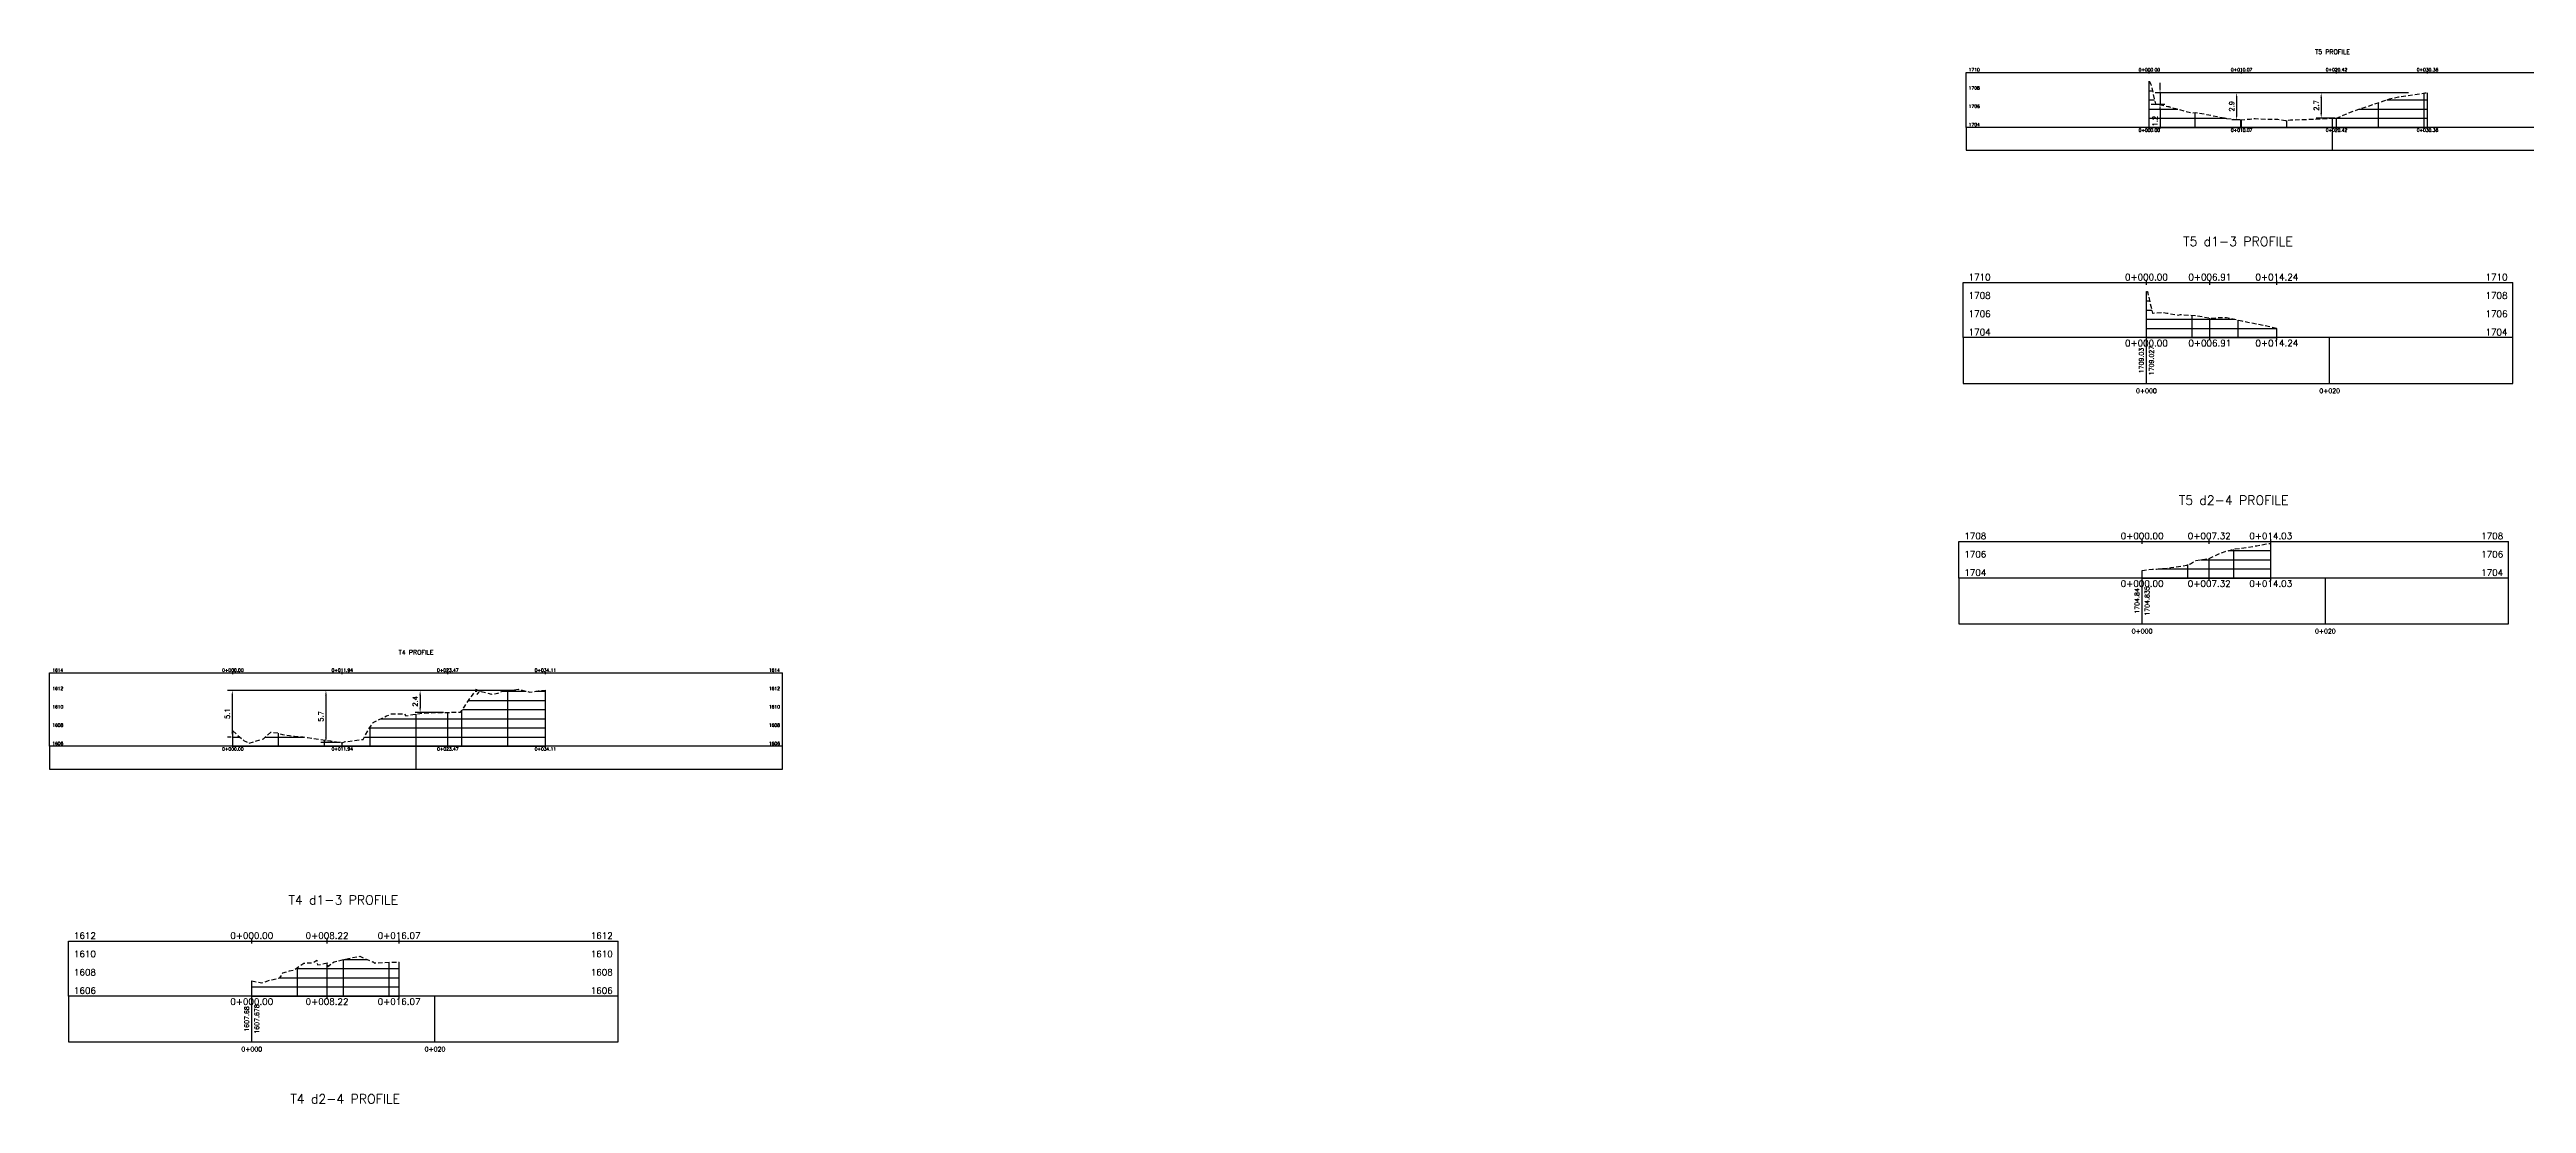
# Model space of a CAD drawing. Header units: metres. Extents: x 419533 to 423558, y 4805342 to 4807578.
# Drawn here: x 420367.4 to 420637.7, y 4805811 to 4805926 of the extents above; entities that cross this region are included whole.
import ezdxf

# ---------------------------------------------------------------- set-up
doc = ezdxf.new("R2010")
doc.units = ezdxf.units.M
doc.linetypes.add('DASHED', pattern=[0.75, 0.5, -0.25])
for name, color, linetype in [('C-ROAD-PROF', 1, 'DASHED'), ('C-ROAD-PROF-GRID-GEOM', 5, 'Continuous'), ('C-ROAD-PROF-GRID-MAJR', 8, 'Continuous'), ('C-ROAD-PROF-GRID-MINR', 8, 'Continuous'), ('C-ROAD-PROF-TEXT', 11, 'Continuous'), ('C-ROAD-PROF-TICK', 7, 'Continuous'), ('C-ROAD-PROF-TITL', 11, 'Continuous'), ('C-ROAD-PROF-TTLB', 5, 'Continuous')]:
    doc.layers.add(name, color=color, linetype=linetype)
doc.styles.get("Standard").update_dxf_attribs({"font": 'simplex.shx'})
doc.dimstyles.new('TFO75', dxfattribs={"dimscale": 3, "dimtxt": 0.18, "dimasz": 0.18, "dimexe": 0.18, "dimexo": 0.0625, "dimgap": 0.09, "dimtad": 1, "dimdec": 1, "dimzin": 0, "dimdsep": 46, "dimtxsty": 'Standard', "dimcen": 0.09, "dimse1": 1, "dimse2": 1, "dimclrd": 3, "dimclre": 3, "dimclrt": 1, "dimadec": 4, "dimazin": 0, "dimtfac": 1, "dimtdec": 1, "dimtmove": 0, "dimatfit": 3, "dimfxl": 1, "dimtolj": 1, "dimtzin": 0, "dimarcsym": 0})

# ---------------------------------------------------------------- blocks, each defined once
blk = doc.blocks.new('*D63')
at = {"color": 3, "lineweight": -2, "transparency": 16777216}
for p, q in [((420624.84, 4805921.31), (420614.78, 4805921.31)), ((420616.8, 4805918.56), (420614.78, 4805918.56)), ((420615.32, 4805920.77), (420615.32, 4805919.1))]:
    blk.add_line(p, q, dxfattribs=at)
at = {"color": 3, "transparency": 16777216}
for points in [[(420615.23, 4805920.77), (420615.41, 4805920.77), (420615.32, 4805921.31)], [(420615.23, 4805919.1), (420615.41, 4805919.1), (420615.32, 4805918.56)]]:
    blk.add_solid(points, dxfattribs=at)
at = {"layer": 'Defpoints', "color": 0, "transparency": 16777216}
for p in [(420625.03, 4805921.31), (420615.32, 4805918.56), (420616.99, 4805918.56)]:
    blk.add_point(p, dxfattribs=at)
at = {"color": 1, "transparency": 16777216, "insert": (420614.78, 4805919.93), "char_height": 0.54, "attachment_point": 5, "rotation": 90}
blk.add_mtext('\\A1;2.7', dxfattribs=at)
blk = doc.blocks.new('*D64')
at = {"color": 3, "lineweight": -2, "transparency": 16777216}
for p, q in [((420624.84, 4805921.31), (420605.55, 4805921.31)), ((420606.09, 4805920.77), (420606.09, 4805918.91)), ((420606.43, 4805918.37), (420605.55, 4805918.37))]:
    blk.add_line(p, q, dxfattribs=at)
at = {"color": 3, "transparency": 16777216}
for points in [[(420606, 4805920.77), (420606.18, 4805920.77), (420606.09, 4805921.31)], [(420606, 4805918.91), (420606.18, 4805918.91), (420606.09, 4805918.37)]]:
    blk.add_solid(points, dxfattribs=at)
at = {"layer": 'Defpoints', "color": 0, "transparency": 16777216}
for p in [(420625.03, 4805921.31), (420606.09, 4805918.37), (420606.62, 4805918.37)]:
    blk.add_point(p, dxfattribs=at)
at = {"color": 1, "transparency": 16777216, "insert": (420605.55, 4805919.84), "char_height": 0.54, "attachment_point": 5, "rotation": 90}
blk.add_mtext('\\A1;2.9', dxfattribs=at)
blk = doc.blocks.new('*D65')
at = {"color": 3, "lineweight": -2, "transparency": 16777216}
for p, q in [((420624.84, 4805921.31), (420597.19, 4805921.31)), ((420597.73, 4805921.85), (420597.73, 4805922.39)), ((420597.73, 4805921.31), (420597.73, 4805920.08)), ((420596.75, 4805920.08), (420598.27, 4805920.08)), ((420597.73, 4805919.54), (420597.73, 4805917.43))]:
    blk.add_line(p, q, dxfattribs=at)
at = {"color": 3, "transparency": 16777216}
for points in [[(420597.64, 4805921.85), (420597.82, 4805921.85), (420597.73, 4805921.31)], [(420597.64, 4805919.54), (420597.82, 4805919.54), (420597.73, 4805920.08)]]:
    blk.add_solid(points, dxfattribs=at)
at = {"layer": 'Defpoints', "color": 0, "transparency": 16777216}
for p in [(420625.03, 4805921.31), (420596.56, 4805920.08), (420597.73, 4805920.08)]:
    blk.add_point(p, dxfattribs=at)
at = {"color": 1, "transparency": 16777216, "insert": (420597.19, 4805918.22), "char_height": 0.54, "attachment_point": 5, "rotation": 90}
blk.add_mtext('\\A1;1.2', dxfattribs=at)
blk = doc.blocks.new('*D66')
at = {"color": 3, "lineweight": -2, "transparency": 16777216}
for p, q in [((420418.28, 4805856.08), (420407.31, 4805856.08)), ((420410.39, 4805853.67), (420407.31, 4805853.67)), ((420407.85, 4805855.54), (420407.85, 4805854.21))]:
    blk.add_line(p, q, dxfattribs=at)
at = {"color": 3, "transparency": 16777216}
for points in [[(420407.76, 4805855.54), (420407.94, 4805855.54), (420407.85, 4805856.08)], [(420407.76, 4805854.21), (420407.94, 4805854.21), (420407.85, 4805853.67)]]:
    blk.add_solid(points, dxfattribs=at)
at = {"layer": 'Defpoints', "color": 0, "transparency": 16777216}
for p in [(420407.85, 4805853.67), (420410.58, 4805853.67), (420418.47, 4805856.08)]:
    blk.add_point(p, dxfattribs=at)
at = {"color": 1, "transparency": 16777216, "insert": (420407.31, 4805854.88), "char_height": 0.54, "attachment_point": 5, "rotation": 90}
blk.add_mtext('\\A1;2.4', dxfattribs=at)
blk = doc.blocks.new('*D67')
at = {"color": 3, "lineweight": -2, "transparency": 16777216}
for p, q in [((420418.28, 4805856.08), (420397.03, 4805856.08)), ((420397.57, 4805855.54), (420397.57, 4805850.93)), ((420399.16, 4805850.39), (420397.03, 4805850.39))]:
    blk.add_line(p, q, dxfattribs=at)
at = {"color": 3, "transparency": 16777216}
for points in [[(420397.48, 4805855.54), (420397.66, 4805855.54), (420397.57, 4805856.08)], [(420397.48, 4805850.93), (420397.66, 4805850.93), (420397.57, 4805850.39)]]:
    blk.add_solid(points, dxfattribs=at)
at = {"layer": 'Defpoints', "color": 0, "transparency": 16777216}
for p in [(420418.47, 4805856.08), (420397.57, 4805850.39), (420399.35, 4805850.39)]:
    blk.add_point(p, dxfattribs=at)
at = {"color": 1, "transparency": 16777216, "insert": (420397.03, 4805853.24), "char_height": 0.54, "attachment_point": 5, "rotation": 90}
blk.add_mtext('\\A1;5.7', dxfattribs=at)
blk = doc.blocks.new('*D68')
at = {"color": 3, "lineweight": -2, "transparency": 16777216}
for p, q in [((420418.28, 4805856.08), (420386.81, 4805856.08)), ((420387.35, 4805855.54), (420387.35, 4805851.53)), ((420387.22, 4805850.99), (420386.81, 4805850.99))]:
    blk.add_line(p, q, dxfattribs=at)
at = {"color": 3, "transparency": 16777216}
for points in [[(420387.26, 4805855.54), (420387.44, 4805855.54), (420387.35, 4805856.08)], [(420387.26, 4805851.53), (420387.44, 4805851.53), (420387.35, 4805850.99)]]:
    blk.add_solid(points, dxfattribs=at)
at = {"layer": 'Defpoints', "color": 0, "transparency": 16777216}
for p in [(420418.47, 4805856.08), (420387.35, 4805850.99), (420387.41, 4805850.99)]:
    blk.add_point(p, dxfattribs=at)
at = {"color": 1, "transparency": 16777216, "insert": (420386.81, 4805853.54), "char_height": 0.54, "attachment_point": 5, "rotation": 90}
blk.add_mtext('\\A1;5.1', dxfattribs=at)
blk = doc.blocks.new('leg_extensions_profiles_1')
at = {"layer": 'C-ROAD-PROF', "color": 1, "linetype": 'DASHED', "lineweight": -3, "flags": 128}
for points in [[(420596.56, 4805922.57), (420596.73, 4805922.27), (420597.23, 4805920.12), (420598.59, 4805919.83), (420598.7, 4805919.81), (420598.76, 4805919.79), (420601.13, 4805919.14), (420601.61, 4805919.15), (420602.82, 4805918.96), (420605.03, 4805918.52), (420605.51, 4805918.47), (420606.59, 4805918.38), (420606.63, 4805918.37), (420607.56, 4805918.45), (420608.04, 4805918.5), (420608.11, 4805918.5), (420609.44, 4805918.44), (420610.58, 4805918.42), (420611.44, 4805918.28), (420611.98, 4805918.35), (420614.42, 4805918.44), (420614.66, 4805918.44), (420615.77, 4805918.51), (420616.35, 4805918.55), (420616.96, 4805918.55), (420616.99, 4805918.55), (420617.71, 4805918.87), (420618.13, 4805919.04), (420619.66, 4805919.61), (420620, 4805919.71), (420622.05, 4805920.4), (420622.69, 4805920.61), (420622.79, 4805920.65), (420623.74, 4805920.88), (420625.33, 4805921.09), (420626.63, 4805921.3), (420626.92, 4805921.31)], [(420387.41, 4805851.67), (420388.63, 4805850.59), (420388.81, 4805850.52), (420389.17, 4805850.31), (420390.77, 4805850.81), (420391.56, 4805851.52), (420392.35, 4805851.43), (420392.82, 4805851.25), (420393.59, 4805851.17), (420394.13, 4805851.08), (420395.07, 4805851), (420395.54, 4805850.93), (420396.83, 4805850.74), (420396.89, 4805850.72), (420397.5, 4805850.65), (420398.05, 4805850.57), (420398.1, 4805850.56), (420399.24, 4805850.4), (420399.34, 4805850.37), (420399.35, 4805850.37), (420399.65, 4805850.5), (420399.77, 4805850.49), (420401.63, 4805850.73), (420402.21, 4805851.81), (420402.71, 4805852.56), (420404.17, 4805853.29), (420404.5, 4805853.41), (420404.69, 4805853.53), (420405.87, 4805853.53), (420406.1, 4805853.53), (420406.3, 4805853.31), (420407.81, 4805853.57), (420409.66, 4805853.67), (420410.87, 4805853.67), (420411.66, 4805853.72), (420412.27, 4805853.72), (420412.72, 4805854.36), (420413.3, 4805855.23), (420413.55, 4805855.55), (420414.01, 4805856.22), (420414.09, 4805855.63), (420414.35, 4805856.02), (420415.63, 4805855.68), (420416.34, 4805855.77), (420417.01, 4805856.08), (420417.89, 4805856.12), (420418.55, 4805856.21), (420419.81, 4805855.89), (420420.25, 4805855.95), (420420.74, 4805856.03), (420421.52, 4805856.12)]]:
    blk.add_lwpolyline(points, dxfattribs=at)
at = {"layer": 'C-ROAD-PROF-GRID-GEOM', "color": 5, "linetype": 'Continuous', "lineweight": -3}
for p, q in [((420596.56, 4805917.54), (420596.56, 4805922.57)), ((420626.92, 4805917.54), (420626.92, 4805921.31)), ((420616.99, 4805917.54), (420616.99, 4805918.55)), ((420606.63, 4805917.54), (420606.63, 4805918.37)), ((420410.87, 4805849.99), (420410.87, 4805853.67)), ((420421.52, 4805849.99), (420421.52, 4805856.12)), ((420387.41, 4805849.99), (420387.41, 4805851.67)), ((420399.35, 4805849.99), (420399.35, 4805850.37))]:
    blk.add_line(p, q, dxfattribs=at)
at = {"layer": 'C-ROAD-PROF-GRID-MAJR', "color": 8, "linetype": 'Continuous', "lineweight": -3}
for p, q in [((420596.56, 4805917.54), (420596.56, 4805922.57)), ((420596.56, 4805921.54), (420596.9, 4805921.54)), ((420596.56, 4805919.54), (420599.67, 4805919.54)), ((420616.56, 4805917.54), (420616.56, 4805918.55)), ((420619.47, 4805919.54), (420626.92, 4805919.54)), ((420596.56, 4805917.54), (420626.92, 4805917.54)), ((420412.46, 4805853.99), (420421.52, 4805853.99)), ((420413.85, 4805855.99), (420414.04, 4805855.99)), ((420414.33, 4805855.99), (420414.45, 4805855.99)), ((420416.82, 4805855.99), (420419.41, 4805855.99)), ((420420.49, 4805855.99), (420421.52, 4805855.99)), ((420387.41, 4805849.99), (420387.41, 4805851.67)), ((420402.33, 4805851.99), (420421.52, 4805851.99)), ((420407.41, 4805849.99), (420407.41, 4805853.5)), ((420387.41, 4805849.99), (420421.52, 4805849.99))]:
    blk.add_line(p, q, dxfattribs=at)
at = {"layer": 'C-ROAD-PROF-GRID-MINR', "color": 8, "linetype": 'Continuous', "lineweight": -3}
for p, q in [((420596.56, 4805922.54), (420596.58, 4805922.54)), ((420626.56, 4805917.54), (420626.56, 4805921.29)), ((420596.56, 4805920.54), (420597.13, 4805920.54)), ((420596.56, 4805918.54), (420604.94, 4805918.54)), ((420601.56, 4805917.54), (420601.56, 4805919.15)), ((420616.18, 4805918.54), (420626.92, 4805918.54)), ((420621.56, 4805917.54), (420621.56, 4805920.24)), ((420622.47, 4805920.54), (420626.92, 4805920.54)), ((420606.56, 4805917.54), (420606.56, 4805918.38)), ((420611.56, 4805917.54), (420611.56, 4805918.3)), ((420412.41, 4805849.99), (420412.41, 4805853.91)), ((420413.14, 4805854.99), (420421.52, 4805854.99)), ((420417.41, 4805849.99), (420417.41, 4805856.1)), ((420387.41, 4805850.99), (420388.17, 4805850.99)), ((420390.97, 4805850.99), (420395.15, 4805850.99)), ((420392.41, 4805849.99), (420392.41, 4805851.41)), ((420401.77, 4805850.99), (420421.52, 4805850.99)), ((420402.41, 4805849.99), (420402.41, 4805852.1)), ((420403.57, 4805852.99), (420421.52, 4805852.99)), ((420397.41, 4805849.99), (420397.41, 4805850.66))]:
    blk.add_line(p, q, dxfattribs=at)
at = {"layer": 'C-ROAD-PROF-TEXT', "color": 11, "linetype": 'Continuous', "lineweight": -3}
for p, q in [((420596.56, 4805923.41), (420596.56, 4805923.66)), ((420606.63, 4805923.41), (420606.63, 4805923.66)), ((420616.99, 4805923.41), (420616.99, 4805923.66)), ((420626.92, 4805923.41), (420626.92, 4805923.66)), ((420596.56, 4805917.41), (420596.56, 4805917.66)), ((420606.63, 4805917.41), (420606.63, 4805917.66)), ((420616.99, 4805917.41), (420616.99, 4805917.66)), ((420626.92, 4805917.41), (420626.92, 4805917.66)), ((420387.41, 4805857.86), (420387.41, 4805858.11)), ((420399.35, 4805857.86), (420399.35, 4805858.11)), ((420410.87, 4805857.86), (420410.87, 4805858.11)), ((420421.52, 4805857.86), (420421.52, 4805858.11)), ((420387.41, 4805849.86), (420387.41, 4805850.11)), ((420399.35, 4805849.86), (420399.35, 4805850.11)), ((420410.87, 4805849.86), (420410.87, 4805850.11)), ((420421.52, 4805849.86), (420421.52, 4805850.11))]:
    blk.add_line(p, q, dxfattribs=at)
at = {"layer": 'C-ROAD-PROF-TICK', "color": 7, "linetype": 'Continuous', "lineweight": -3}
for p, q in [((420616.56, 4805915.04), (420616.56, 4805917.54)), ((420407.41, 4805847.49), (420407.41, 4805849.99))]:
    blk.add_line(p, q, dxfattribs=at)
at = {"layer": 'C-ROAD-PROF-TTLB', "color": 5, "linetype": 'Continuous', "lineweight": -3}
for p, q in [((420576.56, 4805917.54), (420576.56, 4805923.54)), ((420576.56, 4805923.54), (420656.56, 4805923.54)), ((420367.41, 4805849.99), (420367.41, 4805857.99)), ((420367.41, 4805857.99), (420447.41, 4805857.99)), ((420447.41, 4805849.99), (420447.41, 4805857.99))]:
    blk.add_line(p, q, dxfattribs=at)
for points in [[(420576.56, 4805915.04), (420656.56, 4805915.04), (420656.56, 4805917.54), (420576.56, 4805917.54)], [(420367.41, 4805847.49), (420447.41, 4805847.49), (420447.41, 4805849.99), (420367.41, 4805849.99)]]:
    blk.add_3dface(points, dxfattribs=at)
at = {"layer": 'C-ROAD-PROF-TEXT', "color": 11, "linetype": 'Continuous', "lineweight": -3, "char_height": 0.35}
for s, insert, attachment_point in [('1710', (420578.06, 4805923.84), 6), ('0+000.00', (420596.56, 4805923.66), 8), ('0+010.07', (420606.63, 4805923.66), 8), ('0+020.42', (420616.99, 4805923.66), 8), ('0+030.36', (420626.92, 4805923.66), 8), ('1708', (420578.06, 4805921.84), 6), ('1706', (420578.06, 4805919.84), 6), ('1704', (420578.06, 4805917.84), 6), ('0+000.00', (420596.56, 4805917.41), 2), ('0+010.07', (420606.63, 4805917.41), 2), ('0+020.42', (420616.99, 4805917.41), 2), ('0+030.36', (420626.92, 4805917.41), 2), ('1614', (420368.9, 4805858.29), 6), ('1612', (420368.9, 4805856.29), 6), ('0+000.00', (420387.41, 4805858.11), 8), ('0+011.94', (420399.35, 4805858.11), 8), ('0+023.47', (420410.87, 4805858.11), 8), ('0+034.11', (420421.52, 4805858.11), 8), ('{\\C256;1614}', (420445.91, 4805858.29), 4), ('{\\C256;1612}', (420445.91, 4805856.29), 4), ('1610', (420368.9, 4805854.29), 6), ('{\\C256;1610}', (420445.91, 4805854.29), 4), ('1608', (420368.9, 4805852.29), 6), ('{\\C256;1608}', (420445.91, 4805852.29), 4), ('1606', (420368.9, 4805850.29), 6), ('0+000.00', (420387.41, 4805849.86), 2), ('0+011.94', (420399.35, 4805849.86), 2), ('0+023.47', (420410.87, 4805849.86), 2), ('0+034.11', (420421.52, 4805849.86), 2), ('{\\C256;1606}', (420445.91, 4805850.29), 4)]:
    blk.add_mtext(s, dxfattribs=dict(at, insert=insert, attachment_point=attachment_point))
at = {"layer": 'C-ROAD-PROF-TITL', "color": 11, "linetype": 'Continuous', "lineweight": -3, "char_height": 0.5, "attachment_point": 8}
for s, insert in [('T5 PROFILE', (420616.56, 4805925.54)), ('T4 PROFILE', (420407.41, 4805859.99))]:
    blk.add_mtext(s, dxfattribs=dict(at, insert=insert))
for base, p1, p2, picture, middle in [((420597.73, 4805920.08), (420625.03, 4805921.31), (420596.56, 4805920.08), '*D65', (420597.19, 4805918.22)), ((420606.09, 4805918.37), (420625.03, 4805921.31), (420606.62, 4805918.37), '*D64', (420605.55, 4805919.84)), ((420615.324, 4805918.5582), (420625.0286, 4805921.3068), (420616.9877, 4805918.5582), '*D63', (420614.784, 4805919.9325)), ((420387.35, 4805850.99), (420418.47, 4805856.08), (420387.41, 4805850.99), '*D68', (420386.81, 4805853.54)), ((420397.57, 4805850.39), (420418.47, 4805856.08), (420399.35, 4805850.39), '*D67', (420397.03, 4805853.24)), ((420407.85, 4805853.67), (420418.47, 4805856.08), (420410.58, 4805853.67), '*D66', (420407.31, 4805854.88))]:
    dim = blk.add_linear_dim(base=base, p1=p1, p2=p2, angle=90, dimstyle='TFO75')
    dim.commit()
    dim.dimension.update_dxf_attribs({"geometry": picture, "text_midpoint": middle})

msp = doc.modelspace()

# ---------------------------------------------------------------- linework, layer by layer
at = {"layer": 'C-ROAD-PROF', "color": 1, "linetype": 'DASHED', "lineweight": -3, "flags": 128}
for points in [[(420596.24, 4805899.61), (420596.35, 4805899.62), (420596.9, 4805897.27), (420596.97, 4805897.27), (420598.12, 4805897.34), (420598.47, 4805897.27), (420599.71, 4805897.05), (420599.97, 4805897.11), (420600.88, 4805897.04), (420601.81, 4805896.99), (420603.16, 4805896.72), (420603.16, 4805896.72), (420603.16, 4805896.72), (420604.03, 4805896.78), (420604.97, 4805896.77), (420605.17, 4805896.74), (420606.17, 4805896.53), (420606.65, 4805896.41), (420607.31, 4805896.28), (420607.73, 4805896.21), (420609.7, 4805895.8), (420609.81, 4805895.78), (420609.88, 4805895.76), (420610.48, 4805895.6)], [(420595.77, 4805869.18), (420595.83, 4805869.18), (420596.89, 4805869.31), (420597.35, 4805869.32), (420598.91, 4805869.48), (420600.65, 4805869.76), (420601.05, 4805869.91), (420601.62, 4805870.26), (420603.1, 4805870.47), (420603.1, 4805870.47), (420603.1, 4805870.47), (420603.1, 4805870.47), (420604.32, 4805871.06), (420604.84, 4805871.25), (420605.94, 4805871.52), (420607.24, 4805871.7), (420608.29, 4805871.88), (420609.56, 4805872.1), (420609.81, 4805872.11)], [(420389.47, 4805824.39), (420390.56, 4805824.15), (420391.4, 4805824.45), (420392.55, 4805824.69), (420392.86, 4805825.24), (420393.59, 4805825.46), (420394.11, 4805825.55), (420395.14, 4805826.31), (420396.18, 4805826.36), (420396.59, 4805826.62), (420396.65, 4805826.11), (420397.69, 4805826.33), (420397.69, 4805826.33), (420397.69, 4805826.33), (420397.78, 4805825.96), (420398.48, 4805826.46), (420400.29, 4805826.88), (420401.26, 4805827.06), (420402.64, 4805826.45), (420402.73, 4805826.44), (420402.86, 4805826.32), (420402.95, 4805826.33), (420404.88, 4805826.43), (420405.55, 4805826.4)]]:
    msp.add_lwpolyline(points, dxfattribs=at)
at = {"layer": 'C-ROAD-PROF-GRID-GEOM', "color": 5, "linetype": 'Continuous', "lineweight": -3}
for p, q in [((420596.24, 4805894.59), (420596.24, 4805899.61)), ((420603.16, 4805894.59), (420603.16, 4805896.72)), ((420610.48, 4805894.59), (420610.48, 4805895.6)), ((420603.1, 4805868.34), (420603.1, 4805870.47)), ((420609.81, 4805868.34), (420609.81, 4805872.11)), ((420595.77, 4805868.34), (420595.77, 4805869.18)), ((420389.47, 4805822.71), (420389.47, 4805824.39)), ((420397.69, 4805822.71), (420397.69, 4805826.33)), ((420405.55, 4805822.71), (420405.55, 4805826.4))]:
    msp.add_line(p, q, dxfattribs=at)
at = {"layer": 'C-ROAD-PROF-GRID-MAJR', "color": 8, "linetype": 'Continuous', "lineweight": -3}
for p, q in [((420596.24, 4805894.59), (420596.24, 4805899.61)), ((420596.24, 4805898.59), (420596.59, 4805898.59)), ((420596.24, 4805896.59), (420605.9, 4805896.59)), ((420596.24, 4805894.59), (420610.48, 4805894.59)), ((420602.2, 4805870.34), (420609.81, 4805870.34)), ((420595.77, 4805868.34), (420595.77, 4805869.18)), ((420595.77, 4805868.34), (420609.81, 4805868.34)), ((420399.57, 4805826.71), (420402.04, 4805826.71)), ((420389.47, 4805822.71), (420389.47, 4805824.39)), ((420392.56, 4805824.71), (420405.55, 4805824.71)), ((420389.47, 4805822.71), (420405.55, 4805822.71))]:
    msp.add_line(p, q, dxfattribs=at)
at = {"layer": 'C-ROAD-PROF-GRID-MINR', "color": 8, "linetype": 'Continuous', "lineweight": -3}
for p, q in [((420596.24, 4805899.59), (420596.35, 4805899.59)), ((420596.24, 4805897.59), (420596.83, 4805897.59)), ((420601.24, 4805894.59), (420601.24, 4805897.02)), ((420596.24, 4805895.59), (420610.48, 4805895.59)), ((420606.24, 4805894.59), (420606.24, 4805896.51)), ((420600.77, 4805868.34), (420600.77, 4805869.81)), ((420605.21, 4805871.34), (420609.81, 4805871.34)), ((420605.77, 4805868.34), (420605.77, 4805871.48)), ((420597.51, 4805869.34), (420609.81, 4805869.34)), ((420399.47, 4805822.71), (420399.47, 4805826.69)), ((420394.33, 4805825.71), (420405.55, 4805825.71)), ((420394.47, 4805822.71), (420394.47, 4805825.82)), ((420404.47, 4805822.71), (420404.47, 4805826.41)), ((420389.47, 4805823.71), (420405.55, 4805823.71))]:
    msp.add_line(p, q, dxfattribs=at)
at = {"layer": 'C-ROAD-PROF-TEXT', "color": 11, "linetype": 'Continuous', "lineweight": -3}
for p, q in [((420596.24, 4805900.34), (420596.24, 4805900.84)), ((420603.16, 4805900.34), (420603.16, 4805900.84)), ((420610.48, 4805900.34), (420610.48, 4805900.84)), ((420596.24, 4805894.34), (420596.24, 4805894.84)), ((420603.16, 4805894.34), (420603.16, 4805894.84)), ((420610.48, 4805894.34), (420610.48, 4805894.84)), ((420595.77, 4805872.09), (420595.77, 4805872.59)), ((420603.1, 4805872.09), (420603.1, 4805872.59)), ((420609.81, 4805872.09), (420609.81, 4805872.59)), ((420595.77, 4805868.09), (420595.77, 4805868.59)), ((420603.1, 4805868.09), (420603.1, 4805868.59)), ((420609.81, 4805868.09), (420609.81, 4805868.59)), ((420389.47, 4805828.46), (420389.47, 4805828.96)), ((420397.69, 4805828.46), (420397.69, 4805828.96)), ((420405.55, 4805828.46), (420405.55, 4805828.96)), ((420389.47, 4805822.46), (420389.47, 4805822.96)), ((420397.69, 4805822.46), (420397.69, 4805822.96)), ((420405.55, 4805822.46), (420405.55, 4805822.96))]:
    msp.add_line(p, q, dxfattribs=at)
at = {"layer": 'C-ROAD-PROF-TICK', "color": 7, "linetype": 'Continuous', "lineweight": -3}
for p, q in [((420596.24, 4805889.59), (420596.24, 4805894.59)), ((420616.24, 4805889.59), (420616.24, 4805894.59)), ((420595.77, 4805863.34), (420595.77, 4805868.34)), ((420615.77, 4805863.34), (420615.77, 4805868.34)), ((420389.47, 4805817.71), (420389.47, 4805822.71)), ((420409.47, 4805817.71), (420409.47, 4805822.71))]:
    msp.add_line(p, q, dxfattribs=at)
at = {"layer": 'C-ROAD-PROF-TTLB', "color": 5, "linetype": 'Continuous', "lineweight": -3}
for p, q in [((420576.24, 4805894.59), (420576.24, 4805900.59)), ((420576.24, 4805900.59), (420636.24, 4805900.59)), ((420636.24, 4805894.59), (420636.24, 4805900.59)), ((420575.77, 4805868.34), (420575.77, 4805872.34)), ((420575.77, 4805872.34), (420635.77, 4805872.34)), ((420635.77, 4805868.34), (420635.77, 4805872.34)), ((420369.47, 4805822.71), (420369.47, 4805828.71)), ((420369.47, 4805828.71), (420429.47, 4805828.71)), ((420429.47, 4805822.71), (420429.47, 4805828.71))]:
    msp.add_line(p, q, dxfattribs=at)
for points in [[(420576.24, 4805889.59), (420636.24, 4805889.59), (420636.24, 4805894.59), (420576.24, 4805894.59)], [(420575.77, 4805863.34), (420635.77, 4805863.34), (420635.77, 4805868.34), (420575.77, 4805868.34)], [(420369.47, 4805817.71), (420429.47, 4805817.71), (420429.47, 4805822.71), (420369.47, 4805822.71)]]:
    msp.add_3dface(points, dxfattribs=at)

# ---------------------------------------------------------------- block references
msp.add_blockref('leg_extensions_profiles_1', (0, 0))

# ---------------------------------------------------------------- texts
at = {"layer": 'C-ROAD-PROF-TEXT', "color": 11, "linetype": 'Continuous', "lineweight": -3}
for s, insert, char_height, attachment_point in [('1710', (420579.24, 4805901.19), 0.7, 6), ('1708', (420579.24, 4805899.19), 0.7, 6), ('0+000.00', (420596.24, 4805900.84), 0.7, 8), ('0+006.91', (420603.16, 4805900.84), 0.7, 8), ('0+014.24', (420610.48, 4805900.84), 0.7, 8), ('{\\C256;1710}', (420633.25, 4805901.19), 0.7, 4), ('{\\C256;1708}', (420633.25, 4805899.19), 0.7, 4), ('1706', (420579.24, 4805897.19), 0.7, 6), ('{\\C256;1706}', (420633.25, 4805897.19), 0.7, 4), ('1704', (420579.24, 4805895.19), 0.7, 6), ('0+000.00', (420596.24, 4805894.34), 0.7, 2), ('0+006.91', (420603.16, 4805894.34), 0.7, 2), ('0+014.24', (420610.48, 4805894.34), 0.7, 2), ('{\\C256;1704}', (420633.25, 4805895.19), 0.7, 4), ('0+000', (420596.24, 4805889.04), 0.5, 2), ('0+020', (420616.24, 4805889.04), 0.5, 2), ('1708', (420578.77, 4805872.94), 0.7, 6), ('0+000.00', (420595.77, 4805872.59), 0.7, 8), ('0+007.32', (420603.1, 4805872.59), 0.7, 8), ('0+014.03', (420609.81, 4805872.59), 0.7, 8), ('{\\C256;1708}', (420632.78, 4805872.94), 0.7, 4), ('1706', (420578.77, 4805870.94), 0.7, 6), ('{\\C256;1706}', (420632.78, 4805870.94), 0.7, 4), ('1704', (420578.77, 4805868.94), 0.7, 6), ('0+000.00', (420595.77, 4805868.09), 0.7, 2), ('0+007.32', (420603.1, 4805868.09), 0.7, 2), ('0+014.03', (420609.81, 4805868.09), 0.7, 2), ('{\\C256;1704}', (420632.78, 4805868.94), 0.7, 4), ('0+000', (420595.77, 4805862.79), 0.5, 2), ('0+020', (420615.77, 4805862.79), 0.5, 2), ('1612', (420372.47, 4805829.31), 0.7, 6), ('0+000.00', (420389.47, 4805828.96), 0.7, 8), ('0+008.22', (420397.69, 4805828.96), 0.7, 8), ('0+016.07', (420405.55, 4805828.96), 0.7, 8), ('{\\C256;1612}', (420426.47, 4805829.31), 0.7, 4), ('1610', (420372.47, 4805827.31), 0.7, 6), ('{\\C256;1610}', (420426.47, 4805827.31), 0.7, 4), ('1608', (420372.47, 4805825.31), 0.7, 6), ('{\\C256;1608}', (420426.47, 4805825.31), 0.7, 4), ('1606', (420372.47, 4805823.31), 0.7, 6), ('0+000.00', (420389.47, 4805822.46), 0.7, 2), ('0+008.22', (420397.69, 4805822.46), 0.7, 2), ('0+016.07', (420405.55, 4805822.46), 0.7, 2), ('{\\C256;1606}', (420426.47, 4805823.31), 0.7, 4), ('0+000', (420389.47, 4805817.16), 0.5, 2), ('0+020', (420409.47, 4805817.16), 0.5, 2)]:
    msp.add_mtext(s, dxfattribs=dict(at, insert=insert, char_height=char_height, attachment_point=attachment_point))
at = {"layer": 'C-ROAD-PROF-TEXT', "color": 11, "linetype": 'Continuous', "lineweight": -3, "char_height": 0.5, "rotation": 90}
for s, insert, attachment_point in [('1709.03', (420595.94, 4805892.09), 8), ('1709.027', (420596.54, 4805892.09), 2), ('1704.84', (420595.47, 4805865.84), 8), ('1704.835', (420596.07, 4805865.84), 2), ('1607.68', (420389.17, 4805820.21), 8), ('1607.678', (420389.77, 4805820.21), 2)]:
    msp.add_mtext(s, dxfattribs=dict(at, insert=insert, attachment_point=attachment_point))
at = {"layer": 'C-ROAD-PROF-TITL', "color": 11, "linetype": 'Continuous', "lineweight": -3, "char_height": 1, "attachment_point": 8}
for s, insert in [('T5 d1-3 PROFILE', (420606.24, 4805904.59)), ('T5 d2-4 PROFILE', (420605.77, 4805876.34)), ('T4 d1-3 PROFILE', (420399.47, 4805832.71)), ('T4 d2-4 PROFILE', (420399.68, 4805810.99))]:
    msp.add_mtext(s, dxfattribs=dict(at, insert=insert))

doc.saveas('drawing.dxf')
